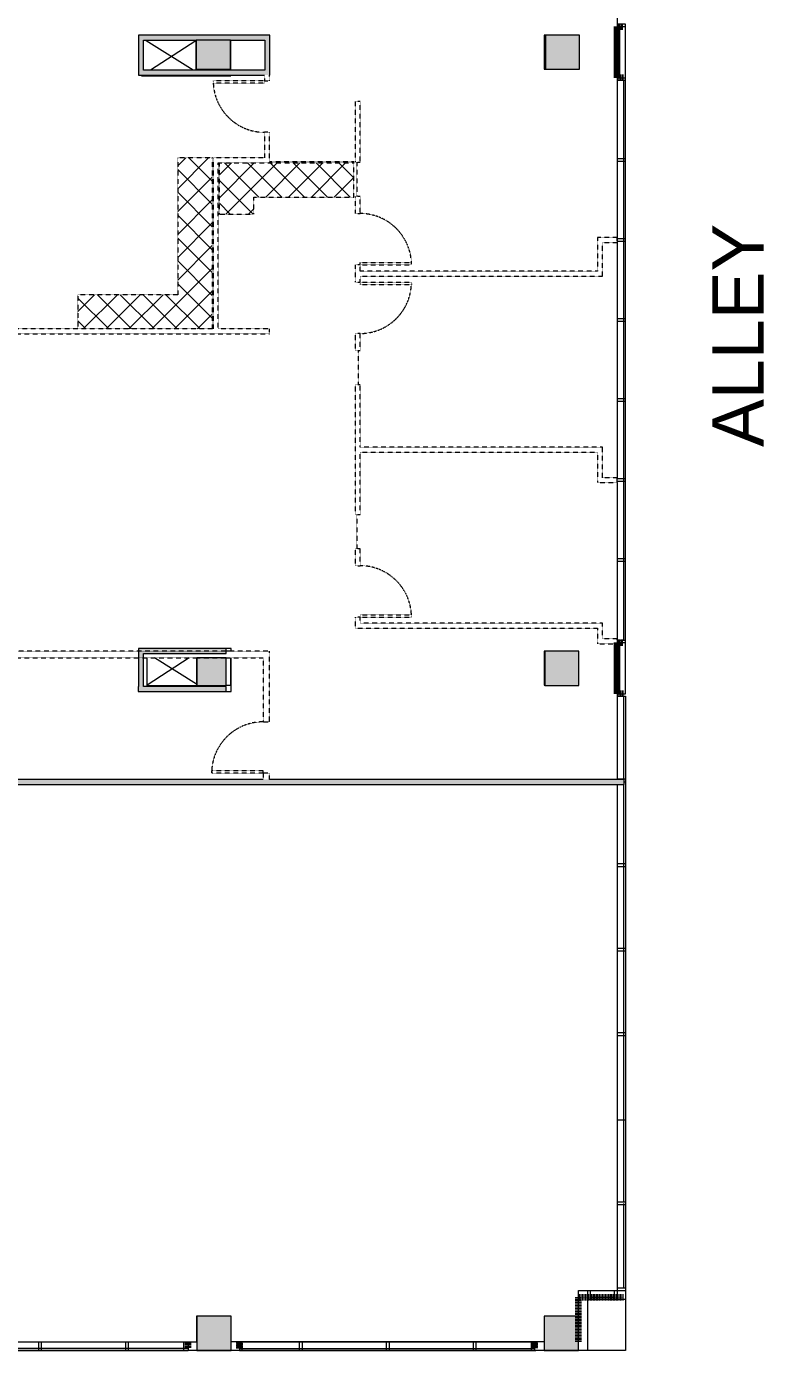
# Model space of a CAD drawing. Header units: inches. Extents: x 628 to 3883, y -391 to 1960.
# Drawn here: x 3366 to 3883, y 296 to 1225 of the extents above; entities that cross this region are included whole.
import ezdxf

# ---------------------------------------------------------------- set-up
doc = ezdxf.new("R2010")
doc.units = ezdxf.units.IN
doc.header["$MEASUREMENT"] = 0
for name, pattern in [('Demolished', [0.1875, 0.125, -0.0625]), ('IMPORT-Dash 1_8_ _2_', [0.3, 0.1875, -0.1125]), ('IMPORT-Double Dash 3_8_', [1, 0.375, -0.125, 0.125, -0.125, 0.125, -0.125])]:
    doc.linetypes.add(name, pattern=pattern)
for name, color, linetype, lineweight in [('A-COLS', 52, 'Continuous', 13), ('A-DOOR', 31, 'Continuous', 13), ('A-GLAZ', 151, 'Demolished', 9), ('A-WALL', 113, 'Continuous', 13), ('A-WALL-PATT', 111, 'Continuous', 13), ('basebuilding_dwg', 8, 'Continuous', 9), ('I-WALL', 2, 'Continuous', 13), ('Q-CASE', 31, 'Demolished', 9), ('S-COLS', 7, 'Continuous', 9)]:
    doc.layers.add(name, color=color, linetype=linetype, lineweight=lineweight)
doc.styles.add('Swis721 Lt BT', font='swissl.ttf', dxfattribs={"height": 36})

# ---------------------------------------------------------------- blocks, each defined once
blk = doc.blocks.new('Single-Flush - 36_ x 84_-V2-FIRST FLOOR DEMOLITION')
at = {"layer": 'A-DOOR', "color": 10, "linetype": 'Demolished', "lineweight": 20}
for p, q in [((16.25, 1.75), (16.25, 37.77)), ((18, 37.77), (16.25, 37.77)), ((18, 1.75), (18, 37.77)), ((18, 1.75), (16.25, 1.75))]:
    blk.add_line(p, q, dxfattribs=at)
at = {"layer": 'A-DOOR', "color": 7, "linetype": 'Demolished', "lineweight": 9}
blk.add_arc((18, 1.75), 36.07, 92.78116, 180, dxfattribs=at)
blk = doc.blocks.new('Single-Flush - 36_ x 84_-V3-FIRST FLOOR DEMOLITION')
at = {"layer": 'A-DOOR', "color": 10, "linetype": 'Demolished', "lineweight": 20}
for p, q in [((16.25, -1.75), (16.25, -37.77)), ((18, -1.75), (16.25, -1.75)), ((18, -1.75), (18, -37.77)), ((18, -37.77), (16.25, -37.77))]:
    blk.add_line(p, q, dxfattribs=at)
at = {"layer": 'A-DOOR', "color": 7, "linetype": 'Demolished', "lineweight": 9}
blk.add_arc((18, -1.75), 36.07, 180, 267.21884, dxfattribs=at)
blk = doc.blocks.new('C-Counter Top - ADJ HEIGHT-4952900-FIRST FLOOR DEMOLITION')
at = {"layer": 'Q-CASE'}
h = blk.add_hatch(dxfattribs=at)
h.set_pattern_fill('FP_3', style=0, pattern_type=2)
h.set_pattern_definition([(315, (-1140.546, 1852.875), (8.012227, 8.012227), []), (45, (-1140.546, 1852.875), (-8.012227, 8.012227), [])])
h.paths.add_polyline_path([(-47.26, -25), (-35.26, -25), (-35.26, -95.06), (-11.26, -95.06), (-11.26, -0.75), (-47.26, -0.75)], flags=0)
at = {"layer": 'Q-CASE', "color": 7}
for p, q in [((-47.26, 0), (-47.26, -0.75)), ((-47.26, -0.75), (-47.26, -25)), ((-47.26, -0.75), (-11.26, -0.75)), ((-47.26, -25), (-35.26, -25)), ((-35.26, -25), (-35.26, -95.06)), ((-11.26, -36), (-11.26, -95.06)), ((-10.51, -95.06), (-10.51, -36)), ((-35.26, -95.06), (-11.26, -95.06)), ((-11.26, -95.06), (-10.51, -95.06))]:
    blk.add_line(p, q, dxfattribs=at)
blk = doc.blocks.new('Frameless opening with glazing - 24_ x 96_-4458918-FIRST FLOOR DEMOLITION')
at = {"layer": 'A-GLAZ', "color": 10, "lineweight": 20}
blk.add_line((-13.5, -0.625), (10.5, -0.625), dxfattribs=at)
blk = doc.blocks.new('C-Counter Top - ADJ HEIGHT-4952901-FIRST FLOOR DEMOLITION')
at = {"layer": 'Q-CASE'}
h = blk.add_hatch(dxfattribs=at)
h.set_pattern_fill('FP_4', style=0, pattern_type=2)
h.set_pattern_definition([(135, (1085.522, -1849.375), (-8.012227, -8.012227), []), (225, (1085.522, -1849.375), (8.012227, -8.012227), [])])
h.paths.add_polyline_path([(72.74, -95.06), (72.74, -0.75), (-47.26, -0.75), (-47.26, -25), (48.74, -25), (48.74, -95.06)], flags=0)
at = {"layer": 'Q-CASE', "color": 7}
for p, q in [((-47.26, 0), (-47.26, -0.75)), ((-47.26, -0.75), (-47.26, -25)), ((-47.26, -0.75), (72.74, -0.75)), ((-47.26, -25), (48.74, -25)), ((48.74, -25), (48.74, -95.06)), ((48.74, -95.06), (72.74, -95.06))]:
    blk.add_line(p, q, dxfattribs=at)
blk = doc.blocks.new('Single-Flush - 36_ x 84_-V4-FIRST FLOOR DEMOLITION')
at = {"layer": 'A-DOOR', "color": 10, "linetype": 'Demolished', "lineweight": 20}
for p, q in [((16.25, -2.31), (16.25, -38.34)), ((18, -2.31), (16.25, -2.31)), ((18, -2.31), (18, -38.34)), ((18, -38.34), (16.25, -38.34))]:
    blk.add_line(p, q, dxfattribs=at)
at = {"layer": 'A-DOOR', "color": 7, "linetype": 'Demolished', "lineweight": 9}
blk.add_arc((18, -2.31), 36.07, 180, 267.21884, dxfattribs=at)
blk = doc.blocks.new('basebuilding_dwg_Concrete-Rectangular-Column - 2_ X 2_-2452982-GROSS BLDG AREA - LEVEL 6-4771484-FIRST FLOOR DEMOLITION')
at = {"layer": 'S-COLS', "flags": 128}
blk.add_lwpolyline([(12, 12), (-12, 12), (-12, -12), (-11.22, -12)], dxfattribs=at)
blk = doc.blocks.new('basebuilding_dwg-4266169-FIRST FLOOR DEMOLITION')
at = {"lineweight": 9}
for p, q in [((2132.67, 1739.54), (2132.67, 908.48)), ((1861.61, 1218.9), (1837.61, 1218.9)), ((2132.66, 1224.87), (2138.66, 1224.87)), ((1835.26, 1194.28), (1802.24, 1214.92)), ((1837.09, 1214.92), (1805.41, 1194.28)), ((1837.09, 1215.38), (1837.09, 1194.28)), ((1861.61, 1194.9), (1861.61, 1215.38)), ((1861.67, 1194.28), (1861.67, 1215.38)), ((1857.67, 1194.88), (1857.67, 1194.28)), ((1861.39, 1194.9), (1861.61, 1194.9)), ((1861.67, 1190.17), (1861.67, 1190.78)), ((2132.66, 1188.87), (2138.66, 1188.87)), ((2132.66, 1187.31), (2138.66, 1187.31)), ((2137.16, 1187.31), (2137.16, 794.5)), ((2138.66, 1132.19), (2132.66, 1132.19)), ((2138.66, 1130.19), (2132.66, 1130.19)), ((2138.66, 1076.08), (2132.66, 1076.08)), ((2138.66, 1074.08), (2132.66, 1074.08)), ((2138.66, 1019.96), (2132.66, 1019.96)), ((2138.66, 1017.96), (2132.66, 1017.96)), ((2138.66, 963.85), (2132.66, 963.85)), ((2138.66, 961.85), (2132.66, 961.85)), ((2138.66, 907.73), (2132.67, 907.73)), ((2138.66, 905.73), (2132.67, 905.73)), ((2132.67, 904.98), (2132.67, 696.9)), ((2138.66, 851.61), (2132.66, 851.61)), ((2138.66, 849.61), (2132.66, 849.61)), ((2132.66, 794.5), (2138.66, 794.5)), ((2132.66, 792.87), (2138.66, 792.87)), ((1832.34, 782.17), (1802.96, 763.04)), ((1837.61, 763.72), (1808.08, 782.17)), ((1861.61, 762.9), (1861.61, 782.17)), ((1858.49, 762.9), (1861.61, 762.9)), ((2132.66, 755.31), (2138.66, 755.31)), ((2137.16, 755.25), (2137.16, 696.9)), ((2138.66, 696.96), (2132.66, 696.96)), ((2132.67, 693.4), (2132.67, 332.36)), ((2137.16, 693.41), (2137.16, 400.5)), ((2138.66, 694.96), (2137.67, 694.96)), ((2138.66, 637.66), (2132.66, 637.66)), ((2138.66, 635.66), (2132.66, 635.66)), ((2138.66, 578.37), (2132.66, 578.37)), ((2138.66, 576.37), (2132.66, 576.37)), ((2138.66, 519.08), (2132.66, 519.08)), ((2138.66, 517.08), (2132.66, 517.08)), ((2138.66, 457.79), (2132.66, 457.79)), ((2138.66, 400.5), (2132.66, 400.5)), ((2137.17, 399.48), (2137.17, 340.36)), ((2138.66, 398.5), (2132.66, 398.5)), ((2112.13, 296.62), (2112.13, 338.62)), ((2114.13, 332.36), (2114.13, 338.36)), ((2130.67, 338.36), (2130.67, 332.36)), ((2132.67, 340.36), (2138.66, 340.36)), ((2111.67, 332.36), (2138.67, 332.36)), ((2114.13, 333.86), (2130.67, 333.86)), ((1617.61, 302.4), (1837.61, 302.4)), ((1624.66, 302.37), (1831.77, 302.37)), ((1831.77, 297.87), (1624.66, 297.87)), ((1726.66, 302.37), (1726.66, 296.37)), ((1728.66, 302.37), (1728.66, 296.37)), ((1787.66, 302.37), (1787.66, 296.37)), ((1789.66, 302.37), (1789.66, 296.37)), ((1828.63, 296.37), (1828.63, 302.37)), ((1831.67, 302.36), (1831.67, 296.36)), ((2081.61, 302.4), (1861.89, 302.4)), ((1867.66, 297.87), (2074.66, 297.87)), ((1867.67, 302.36), (1867.67, 296.36)), ((1869.51, 296.37), (1869.51, 302.37)), ((1909.66, 302.37), (1909.66, 296.37)), ((1911.66, 302.37), (1911.66, 296.37)), ((1970.66, 302.37), (1970.66, 296.37)), ((1972.66, 302.37), (1972.66, 296.37)), ((2031.66, 302.37), (2031.66, 296.37)), ((2033.66, 302.37), (2033.66, 296.37)), ((2072.66, 296.62), (2072.66, 302.37)), ((1624.66, 296.37), (1831.77, 296.37)), ((1867.66, 296.37), (2075.66, 296.37))]:
    blk.add_line(p, q, dxfattribs=at)
at = {"color": 50, "linetype": 'IMPORT-Dash 1_8_ _2_', "lineweight": 90}
for p, q in [((2132.68, 792.92), (2137.16, 792.92)), ((1831.67, 297.92), (1831.67, 302.4))]:
    blk.add_line(p, q, dxfattribs=at)
at = {"lineweight": 9, "flags": 128}
for points in [[(2132.66, 756.87), (2138.66, 756.87), (2138.66, 794.5), (2138.66, 1187.31), (2138.66, 1226.5), (2132.66, 1226.5)], [(1798.96, 1190.78), (1798.96, 1190.17), (1861.67, 1190.17)], [(1857.96, 762.8), (1857.96, 762.58), (1802.96, 762.58), (1802.96, 782.17)], [(1837.61, 782.18), (1837.61, 762.9), (1837.89, 762.9)], [(1861.96, 786.8), (1861.96, 788.58), (1858.49, 788.58)], [(1861.61, 786.8), (1861.61, 786.9), (1858.49, 786.9)], [(1858.49, 758.58), (1861.96, 758.58), (1861.96, 782.17)], [(2105.61, 786.8), (2105.61, 786.9), (2081.61, 786.9), (2081.61, 762.9), (2081.97, 762.9)], [(2138.66, 755.25), (2138.66, 296.36), (934.42, 296.36)], [(2105.67, 302.36), (2105.67, 338.36), (2138.67, 338.36)], [(1837.89, 320.4), (1837.61, 320.4), (1837.61, 302.4), (1837.89, 302.4)], [(1867.51, 302.37), (2074.66, 302.37), (2074.66, 296.37)]]:
    blk.add_lwpolyline(points, dxfattribs=at)
at = {"color": 50, "linetype": 'IMPORT-Dash 1_8_ _2_', "lineweight": 90, "flags": 128}
for points in [[(2137.17, 1188.92), (2132.67, 1188.92), (2132.67, 1224.87)], [(2137.17, 1188.87), (2132.67, 1188.87), (2132.67, 1224.87), (2137.17, 1224.87)], [(2137.17, 756.92), (2132.67, 756.92), (2132.67, 792.87)], [(2137.17, 756.87), (2132.67, 756.87), (2132.67, 792.87), (2137.17, 792.87)], [(2105.67, 302.45), (2105.67, 333.86), (2137.17, 333.86)], [(1867.67, 297.87), (1867.67, 302.4), (1867.67, 297.92)], [(2074.66, 297.92), (2074.66, 302.4), (2074.66, 297.87)]]:
    blk.add_lwpolyline(points, dxfattribs=at)
blk.add_blockref('basebuilding_dwg_Concrete-Rectangular-Column - 2_ X 2_-2452982-GROSS BLDG AREA - LEVEL 6-4771484-FIRST FLOOR DEMOLITION', (2093.61, 1206.9))
at = {"lineweight": 9, "insert": (2199.47, 930.04), "char_height": 36, "width": 170.0083, "attachment_point": 1, "rotation": 90, "line_spacing_factor": 1.005062, "style": 'Swis721 Lt BT'}
blk.add_mtext('ALLEY', dxfattribs=at)

msp = doc.modelspace()

# ---------------------------------------------------------------- hatches: boundary and pattern name
at = {"layer": 'A-COLS'}
for points in [[(3753.58, 762.8), (3753.58, 786.8), (3729.58, 786.8), (3729.58, 762.8)], [(3509.5, 296.4), (3509.5, 320.4), (3485.5, 320.4), (3485.5, 296.4)], [(3753.22, 296.4), (3753.22, 320.4), (3729.22, 320.4), (3729.22, 296.4)]]:
    msp.add_hatch(color=250, dxfattribs=at).paths.add_polyline_path(points, flags=0)
at = {"layer": 'A-WALL'}
for points in [[(3754, 1194.88), (3754, 1218.88), (3730, 1218.88), (3730, 1194.88)], [(3509, 1194.88), (3509, 1215.38), (3485, 1215.38), (3485, 1194.88)], [(3506.1, 762.8), (3506.1, 782.17), (3485.5, 782.17), (3485.5, 762.8)]]:
    msp.add_hatch(color=250, dxfattribs=at).paths.add_polyline_path(points, flags=0)
at = {"layer": 'A-WALL-PATT', "lineweight": 9}
for points in [[(3509.6, 1215.38), (3509.6, 1218.88), (3444.48, 1218.88), (3444.48, 1215.38), (3477.18, 1215.38)], [(3533.1, 1215.38), (3536.6, 1215.38), (3536.6, 1218.88), (3509.6, 1218.88), (3509.6, 1215.38)], [(3447.98, 1194.28), (3447.98, 1215.38), (3444.48, 1215.38), (3444.48, 1194.28)], [(3536.6, 1194.28), (3536.6, 1215.38), (3533.1, 1215.38), (3533.1, 1194.28)], [(3509.6, 1190.78), (3509.6, 1194.28), (3444.48, 1194.28), (3444.48, 1190.78), (3477.18, 1190.78)], [(3536.48, 1190.78), (3536.6, 1190.78), (3536.6, 1194.28), (3509.6, 1194.28), (3509.6, 1190.78), (3532.98, 1190.78)], [(3506.1, 785.08), (3506.1, 788.58), (3444.48, 788.58), (3444.48, 785.08), (3477.18, 785.08)], [(3447.98, 762.08), (3447.98, 785.08), (3444.48, 785.08), (3444.48, 762.08)], [(3506.1, 758.58), (3506.1, 762.08), (3444.35, 762.08), (3444.35, 758.58), (3477.18, 758.58)]]:
    msp.add_hatch(color=7, dxfattribs=at).paths.add_polyline_path(points, flags=0)
h = msp.add_hatch(color=7, dxfattribs=at)
h.paths.add_polyline_path([(3785.28, 693.4), (3785.28, 696.9), (2749.23, 696.9), (2749.23, 693.4), (3714.8, 693.4)], flags=0)
h.paths.add_polyline_path([(2640.23, 693.4), (2641.23, 693.4), (2641.23, 696.9), (2640.23, 696.9)], flags=0)
h.paths.add_polyline_path([(2560.23, 693.4), (2604.23, 693.4), (2604.23, 696.9), (2560.23, 696.9)], flags=0)

# ---------------------------------------------------------------- linework, layer by layer
at = {"layer": 'A-COLS', "color": 8, "lineweight": 20}
for p, q in [((3753.58, 786.8), (3729.58, 786.8)), ((3729.58, 786.8), (3729.58, 762.8)), ((3753.58, 762.8), (3753.58, 786.8)), ((3729.58, 762.8), (3753.58, 762.8)), ((3509.5, 320.4), (3485.5, 320.4)), ((3485.5, 320.4), (3485.5, 296.4)), ((3509.5, 296.4), (3509.5, 320.4)), ((3753.22, 320.4), (3729.22, 320.4)), ((3729.22, 320.4), (3729.22, 296.4)), ((3753.22, 296.4), (3753.22, 320.4)), ((3485.5, 296.4), (3509.5, 296.4)), ((3729.22, 296.4), (3753.22, 296.4))]:
    msp.add_line(p, q, dxfattribs=at)
at = {"layer": 'A-WALL', "color": 8, "lineweight": 20}
for p, q in [((3754, 1218.88), (3730, 1218.88)), ((3730, 1218.88), (3730, 1194.88)), ((3754, 1194.88), (3754, 1218.88)), ((3485, 1215.38), (3485, 1194.88)), ((3509, 1194.88), (3509, 1215.38)), ((3485, 1194.88), (3509, 1194.88)), ((3730, 1194.88), (3754, 1194.88)), ((3485.5, 782.17), (3485.5, 762.8)), ((3506.1, 762.8), (3506.1, 782.17)), ((3485.5, 762.8), (3506.1, 762.8))]:
    msp.add_line(p, q, dxfattribs=at)
at = {"layer": 'A-WALL', "color": 55}
for p, q in [((3509, 1215.38), (3485, 1215.38)), ((3506.1, 782.17), (3485.5, 782.17))]:
    msp.add_line(p, q, dxfattribs=at)
at = {"layer": 'A-WALL', "color": 10, "linetype": 'Demolished', "lineweight": 20}
for p, q in [((3536.48, 786.8), (3266.28, 786.8)), ((3266.28, 782.17), (3485.5, 782.17)), ((3506.1, 782.17), (3531.86, 782.17)), ((3531.86, 782.17), (3531.86, 737.15)), ((3536.48, 737.15), (3536.48, 786.8)), ((3531.86, 737.15), (3536.48, 737.15)), ((3531.86, 701.15), (3531.86, 696.9)), ((3536.48, 701.15), (3531.86, 701.15)), ((3536.48, 696.9), (3536.48, 701.15))]:
    msp.add_line(p, q, dxfattribs=at)
at = {"layer": 'A-WALL', "color": 7, "linetype": 'Demolished', "lineweight": 9}
msp.add_line((3485.5, 782.17), (3506.1, 782.17), dxfattribs=at)
at = {"layer": 'I-WALL', "color": 8, "lineweight": 20}
for p, q in [((3536.6, 1218.88), (3444.48, 1218.88)), ((3444.48, 1218.88), (3444.48, 1190.78)), ((3536.6, 1190.78), (3536.6, 1218.88)), ((3447.98, 1215.38), (3485, 1215.38)), ((3447.98, 1194.28), (3447.98, 1215.38)), ((3509, 1215.38), (3533.1, 1215.38)), ((3533.1, 1215.38), (3533.1, 1194.28)), ((3444.48, 1190.78), (3532.98, 1190.78)), ((3533.1, 1194.28), (3447.98, 1194.28)), ((3536.48, 1190.78), (3536.6, 1190.78)), ((3506.1, 788.58), (3444.48, 788.58)), ((3444.48, 788.58), (3444.48, 762.08)), ((3447.98, 785.08), (3506.1, 785.08)), ((3447.98, 762.08), (3447.98, 785.08)), ((3506.1, 785.08), (3506.1, 788.58)), ((3444.48, 762.08), (3444.35, 762.08)), ((3444.35, 762.08), (3444.35, 758.58)), ((3506.1, 762.08), (3447.98, 762.08)), ((3506.1, 758.58), (3506.1, 762.08)), ((3444.35, 758.58), (3506.1, 758.58)), ((3531.86, 696.9), (3266.28, 696.9)), ((3785.28, 696.9), (3536.48, 696.9)), ((3785.28, 693.4), (3785.28, 696.9)), ((2563.73, 693.4), (3785.28, 693.4))]:
    msp.add_line(p, q, dxfattribs=at)
at = {"layer": 'I-WALL', "color": 10, "linetype": 'Demolished', "lineweight": 20}
for p, q in [((3532.98, 1190.78), (3532.98, 1186.78)), ((3536.48, 1186.78), (3536.48, 1190.78)), ((3532.98, 1186.78), (3536.48, 1186.78)), ((3599.98, 1172.4), (3596.48, 1172.4)), ((3596.48, 1172.4), (3596.48, 1129.65)), ((3599.98, 1129.65), (3599.98, 1172.4)), ((3532.98, 1150.78), (3532.98, 1132.78)), ((3536.48, 1150.78), (3532.98, 1150.78)), ((3536.48, 1129.28), (3536.48, 1150.78)), ((3532.98, 1132.78), (3496.98, 1132.78)), ((3496.98, 1132.78), (3496.98, 1012.78)), ((3500.48, 1129.28), (3536.48, 1129.28)), ((3500.48, 1012.78), (3500.48, 1129.28)), ((3596.48, 1129.65), (3599.98, 1129.65)), ((3599.98, 1105.65), (3596.48, 1105.65)), ((3596.48, 1105.65), (3596.48, 1093.65)), ((3599.98, 1093.65), (3599.98, 1105.65)), ((3596.48, 1093.65), (3599.98, 1093.65)), ((3780.27, 1076.83), (3766.52, 1076.83)), ((3766.52, 1076.83), (3766.52, 1053.4)), ((3770.02, 1073.33), (3780.27, 1073.33)), ((3770.02, 1049.9), (3770.02, 1073.33)), ((3780.27, 1073.33), (3780.27, 1076.83)), ((3599.98, 1057.65), (3596.48, 1057.65)), ((3596.48, 1057.65), (3596.48, 1045.65)), ((3599.98, 1053.4), (3599.98, 1057.65)), ((3766.52, 1053.4), (3599.98, 1053.4)), ((3599.98, 1049.9), (3770.02, 1049.9)), ((3599.98, 1045.65), (3599.98, 1049.9)), ((3596.48, 1045.65), (3599.98, 1045.65)), ((3496.98, 1012.78), (3266.28, 1012.78)), ((3536.48, 1012.78), (3500.48, 1012.78)), ((3536.48, 1009.28), (3536.48, 1012.78)), ((3266.28, 1009.28), (3536.48, 1009.28)), ((3599.98, 1009.65), (3596.48, 1009.65)), ((3596.48, 1009.65), (3596.48, 997.65)), ((3599.98, 997.65), (3599.98, 1009.65)), ((3596.48, 997.65), (3599.98, 997.65)), ((3599.98, 973.65), (3596.48, 973.65)), ((3596.48, 973.65), (3596.48, 882.65)), ((3599.98, 929.9), (3599.98, 973.65)), ((3770.03, 929.9), (3599.98, 929.9)), ((3770.03, 908.48), (3770.03, 929.9)), ((3599.98, 926.4), (3766.53, 926.4)), ((3599.98, 882.65), (3599.98, 926.4)), ((3766.53, 926.4), (3766.53, 904.98)), ((3766.53, 904.98), (3780.28, 904.98)), ((3780.28, 908.48), (3770.03, 908.48)), ((3780.28, 904.98), (3780.28, 908.48)), ((3596.48, 882.65), (3599.98, 882.65)), ((3599.98, 858.65), (3596.48, 858.65)), ((3596.48, 858.65), (3596.48, 846.65)), ((3599.98, 846.65), (3599.98, 858.65)), ((3596.48, 846.65), (3599.98, 846.65)), ((3599.98, 810.65), (3596.48, 810.65)), ((3596.48, 810.65), (3596.48, 802.9)), ((3599.98, 806.4), (3599.98, 810.65)), ((3596.48, 802.9), (3766.52, 802.9)), ((3770.02, 806.4), (3599.98, 806.4)), ((3766.52, 802.9), (3766.52, 791.94)), ((3770.02, 795.44), (3770.02, 806.4)), ((3766.52, 791.94), (3780.27, 791.94)), ((3780.27, 795.44), (3770.02, 795.44)), ((3780.27, 791.94), (3780.27, 795.44))]:
    msp.add_line(p, q, dxfattribs=at)

# ---------------------------------------------------------------- block references
at = {"layer": 'A-DOOR', "color": 7, "linetype": 'Demolished', "lineweight": 9}
for name, p, rotation in [('Single-Flush - 36_ x 84_-V2-FIRST FLOOR DEMOLITION', (3534.73, 1168.78), 90), ('Single-Flush - 36_ x 84_-V2-FIRST FLOOR DEMOLITION', (3598.23, 1075.65), 269.9999999999999), ('Single-Flush - 36_ x 84_-V3-FIRST FLOOR DEMOLITION', (3598.23, 1027.65), 89.9999999999999), ('Single-Flush - 36_ x 84_-V2-FIRST FLOOR DEMOLITION', (3598.23, 828.65), 269.9999999999999), ('Single-Flush - 36_ x 84_-V4-FIRST FLOOR DEMOLITION', (3534.17, 719.15), 270)]:
    msp.add_blockref(name, p, dxfattribs=dict(at, rotation=rotation))
at = {"layer": 'A-GLAZ', "color": 7}
for p, rotation in [((3598.23, 1116.15), 269.9999999999999), ((3598.23, 987.15), 89.9999999999999), ((3598.23, 869.15), 269.9999999999999)]:
    msp.add_blockref('Frameless opening with glazing - 24_ x 96_-4458918-FIRST FLOOR DEMOLITION', p, dxfattribs=dict(at, rotation=rotation))
at = {"layer": 'basebuilding_dwg', "color": 250, "linetype": 'IMPORT-Double Dash 3_8_', "lineweight": 13}
msp.add_blockref('basebuilding_dwg-4266169-FIRST FLOOR DEMOLITION', (1647.61, 0), dxfattribs=at)
at = {"layer": 'Q-CASE', "color": 7}
for name, p, rotation in [('C-Counter Top - ADJ HEIGHT-4952901-FIRST FLOOR DEMOLITION', (3496.98, 1085.52), 270.0000000000002), ('C-Counter Top - ADJ HEIGHT-4952900-FIRST FLOOR DEMOLITION', (3500.48, 1140.55), 90)]:
    msp.add_blockref(name, p, dxfattribs=dict(at, rotation=rotation))

doc.saveas('drawing.dxf')
